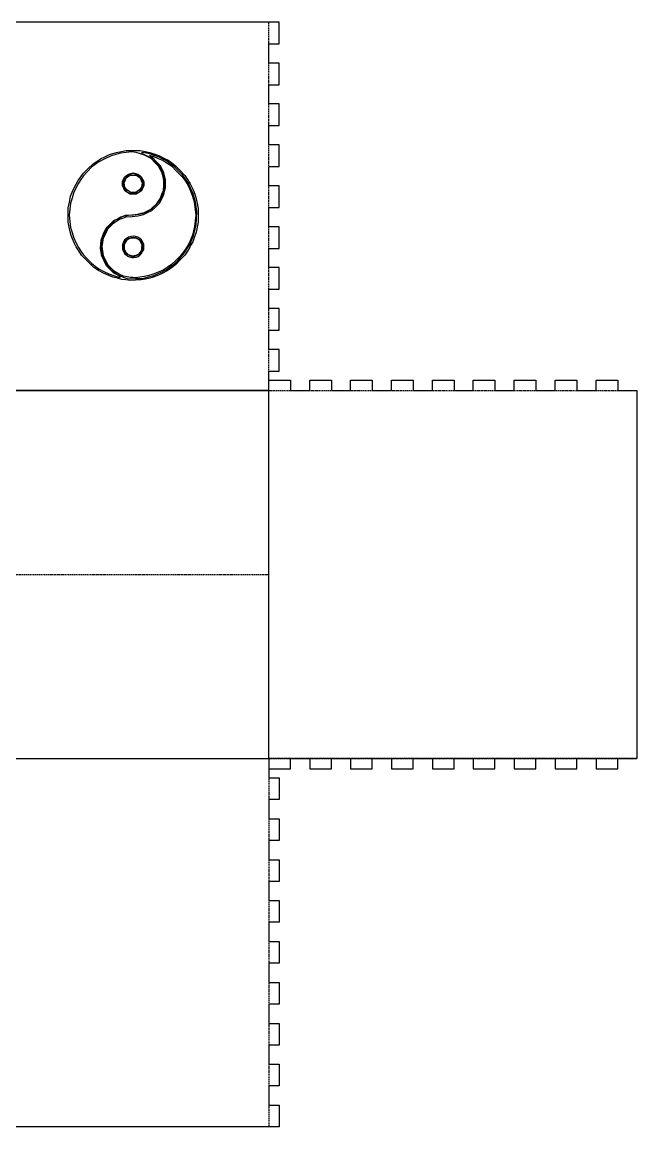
# Model space of a CAD drawing. Header units: millimetres. Extents: x -150 to 450, y -150 to 300.
# Drawn here: x 199.5 to 450, y -150 to 300 of the extents above; entities that cross this region are included whole.
import ezdxf

# ---------------------------------------------------------------- set-up
doc = ezdxf.new("R2010")
doc.units = ezdxf.units.MM
doc.linetypes.add('DASHED', pattern=[0.75, 0.5, -0.25])
doc.layers.get('0').update_dxf_attribs({"linetype": 'CONTINUOUS'})

msp = doc.modelspace()

# ---------------------------------------------------------------- linework, layer by layer
for p, q in [((300, 300), (0, 300)), ((304.2, 300), (300, 300)), ((304.2, 291.17), (304.2, 300)), ((300, 291.17), (304.2, 291.17)), ((300, 283.33), (300, 291.17)), ((304.2, 283.33), (300, 283.33)), ((304.2, 274.5), (304.2, 283.33)), ((300, 274.5), (304.2, 274.5)), ((300, 266.67), (300, 274.5)), ((304.2, 266.67), (300, 266.67)), ((304.2, 257.83), (304.2, 266.67)), ((300, 257.83), (304.2, 257.83)), ((300, 250), (300, 257.83)), ((304.2, 250), (300, 250)), ((304.2, 241.17), (304.2, 250)), ((300, 241.17), (304.2, 241.17)), ((300, 233.33), (300, 241.17)), ((304.2, 233.33), (300, 233.33)), ((304.2, 224.5), (304.2, 233.33)), ((300, 224.5), (304.2, 224.5)), ((300, 216.67), (300, 224.5)), ((304.2, 216.67), (300, 216.67)), ((304.2, 207.83), (304.2, 216.67)), ((300, 207.83), (304.2, 207.83)), ((300, 200), (300, 207.83)), ((304.2, 200), (300, 200)), ((304.2, 191.17), (304.2, 200)), ((300, 191.17), (304.2, 191.17)), ((300, 183.33), (300, 191.17)), ((304.2, 183.33), (300, 183.33)), ((304.2, 174.5), (304.2, 183.33)), ((300, 174.5), (304.2, 174.5)), ((300, 166.67), (300, 174.5)), ((304.2, 166.67), (300, 166.67)), ((304.2, 157.83), (304.2, 166.67)), ((300, 150), (300, 157.83)), ((300, 157.83), (304.2, 157.83)), ((300, 150), (300, 154.2)), ((300, 154.2), (308.83, 154.2)), ((308.83, 154.2), (308.83, 150)), ((316.67, 150), (316.67, 154.2)), ((316.67, 154.2), (325.5, 154.2)), ((325.5, 154.2), (325.5, 150)), ((333.33, 150), (333.33, 154.2)), ((333.33, 154.2), (342.17, 154.2)), ((342.17, 154.2), (342.17, 150)), ((350, 150), (350, 154.2)), ((350, 154.2), (358.83, 154.2)), ((358.83, 154.2), (358.83, 150)), ((366.67, 150), (366.67, 154.2)), ((366.67, 154.2), (375.5, 154.2)), ((375.5, 154.2), (375.5, 150)), ((383.33, 150), (383.33, 154.2)), ((383.33, 154.2), (392.17, 154.2)), ((392.17, 154.2), (392.17, 150)), ((400, 150), (400, 154.2)), ((400, 154.2), (408.83, 154.2)), ((408.83, 154.2), (408.83, 150)), ((416.67, 150), (416.67, 154.2)), ((416.67, 154.2), (425.5, 154.2)), ((425.5, 154.2), (425.5, 150)), ((433.33, 150), (433.33, 154.2)), ((433.33, 154.2), (442.17, 154.2)), ((442.17, 154.2), (442.17, 150)), ((0, 150), (300, 150)), ((300, 0), (300, 150)), ((308.83, 150), (316.67, 150)), ((325.5, 150), (333.33, 150)), ((342.17, 150), (350, 150)), ((358.83, 150), (366.67, 150)), ((375.5, 150), (383.33, 150)), ((392.17, 150), (400, 150)), ((408.83, 150), (416.67, 150)), ((425.5, 150), (433.33, 150)), ((442.17, 150), (450, 150)), ((450, 150), (450, 0)), ((0, 0), (300, 0)), ((300, 0), (300, -4.2)), ((308.83, 0), (316.67, 0)), ((308.83, -4.2), (308.83, 0)), ((316.67, 0), (316.67, -4.2)), ((325.5, -4.2), (325.5, 0)), ((325.5, 0), (333.33, 0)), ((333.33, 0), (333.33, -4.2)), ((342.17, 0), (350, 0)), ((342.17, -4.2), (342.17, 0)), ((350, 0), (350, -4.2)), ((358.83, 0), (366.67, 0)), ((358.83, -4.2), (358.83, 0)), ((366.67, 0), (366.67, -4.2)), ((375.5, -4.2), (375.5, 0)), ((375.5, 0), (383.33, 0)), ((383.33, 0), (383.33, -4.2)), ((392.17, 0), (400, 0)), ((392.17, -4.2), (392.17, 0)), ((400, 0), (400, -4.2)), ((408.83, 0), (416.67, 0)), ((408.83, -4.2), (408.83, 0)), ((416.67, 0), (416.67, -4.2)), ((425.5, -4.2), (425.5, 0)), ((425.5, 0), (433.33, 0)), ((433.33, 0), (433.33, -4.2)), ((442.17, -4.2), (442.17, 0)), ((442.17, 0), (450, 0)), ((300, 0), (300, -7.83)), ((300, -4.2), (308.83, -4.2)), ((316.67, -4.2), (325.5, -4.2)), ((333.33, -4.2), (342.17, -4.2)), ((350, -4.2), (358.83, -4.2)), ((366.67, -4.2), (375.5, -4.2)), ((383.33, -4.2), (392.17, -4.2)), ((400, -4.2), (408.83, -4.2)), ((416.67, -4.2), (425.5, -4.2)), ((433.33, -4.2), (442.17, -4.2)), ((300, -7.83), (304.2, -7.83)), ((304.2, -7.83), (304.2, -16.67)), ((304.2, -16.67), (300, -16.67)), ((300, -16.67), (300, -24.5)), ((300, -24.5), (304.2, -24.5)), ((304.2, -24.5), (304.2, -33.33)), ((300, -33.33), (300, -41.17)), ((304.2, -33.33), (300, -33.33)), ((300, -41.17), (304.2, -41.17)), ((304.2, -41.17), (304.2, -50)), ((304.2, -50), (300, -50)), ((300, -50), (300, -57.83)), ((300, -57.83), (304.2, -57.83)), ((304.2, -57.83), (304.2, -66.67)), ((304.2, -66.67), (300, -66.67)), ((300, -66.67), (300, -74.5)), ((300, -74.5), (304.2, -74.5)), ((304.2, -74.5), (304.2, -83.33)), ((300, -83.33), (300, -91.17)), ((304.2, -83.33), (300, -83.33)), ((300, -91.17), (304.2, -91.17)), ((304.2, -91.17), (304.2, -100)), ((304.2, -100), (300, -100)), ((300, -100), (300, -107.83)), ((300, -107.83), (304.2, -107.83)), ((304.2, -107.83), (304.2, -116.67)), ((304.2, -116.67), (300, -116.67)), ((300, -116.67), (300, -124.5)), ((300, -124.5), (304.2, -124.5)), ((304.2, -124.5), (304.2, -133.33)), ((304.2, -133.33), (300, -133.33)), ((300, -133.33), (300, -141.17)), ((300, -141.17), (304.2, -141.17)), ((304.2, -141.17), (304.2, -150)), ((300, -150), (0, -150)), ((304.2, -150), (300, -150))]:
    msp.add_line(p, q)
at = {"linetype": 'DASHED'}
for p, q in [((300, 150), (300, 300)), ((300, 150), (450, 150)), ((0, 75), (300, 75)), ((0, 75), (300, 75)), ((300, 0), (300, -150)), ((450, 0), (300, 0)), ((300, 0), (450, 0)), ((300, 0), (300, -150))]:
    msp.add_line(p, q, dxfattribs=at)
for points in [[(241.76, 195), (240.05, 195.21), (238.28, 195.65), (236.51, 196.1), (234.56, 196.89), (232.6, 197.69), (230.65, 198.89), (228.71, 200.09), (226.17, 202.58), (223.64, 205.08), (222.54, 206.78), (221.44, 208.47), (220.7, 210.07), (219.96, 211.66), (219.49, 213.11), (219.01, 214.57), (218.64, 216.52), (218.26, 218.47), (218.27, 221.42), (218.27, 224.37), (218.76, 226.7), (219.25, 229.04), (219.94, 230.79), (220.64, 232.54), (221.45, 234.01), (222.26, 235.49), (223.36, 236.98), (224.45, 238.47), (226.45, 240.39), (228.45, 242.3), (229.93, 243.28), (231.41, 244.25), (233.23, 245.13), (235.05, 246.01), (236.51, 246.48), (237.96, 246.94), (239.92, 247.32), (241.87, 247.7), (244.72, 247.7), (247.56, 247.7), (249.56, 247.32), (251.55, 246.93), (253.54, 246.24), (255.52, 245.55), (257.23, 244.63), (258.94, 243.71), (260.43, 242.61), (261.93, 241.52), (263.85, 239.52), (265.77, 237.53), (266.88, 235.83), (268, 234.14), (268.73, 232.54), (269.47, 230.95), (269.95, 229.49), (270.42, 228.04), (270.8, 226.09), (271.17, 224.14), (271.17, 221.3), (271.17, 218.47), (270.79, 216.48), (270.41, 214.49), (269.71, 212.51), (269.01, 210.53), (268.43, 209.39), (267.86, 208.26), (266.81, 206.67), (265.77, 205.08), (263.94, 203.17), (262.12, 201.26), (260.39, 199.97), (258.65, 198.68), (256.52, 197.64), (254.39, 196.6), (252.94, 196.13), (251.49, 195.67), (249.74, 195.34), (248, 195.01), (245.73, 194.9), (243.47, 194.79)], [(239.49, 196.21), (239.49, 196.3), (238.18, 197.04), (236.87, 197.77), (235.37, 199.27), (233.87, 200.77), (232.93, 202.7), (232, 204.63), (231.73, 206.2), (231.46, 207.77), (231.6, 209.51), (231.73, 211.24), (232.27, 212.73), (232.81, 214.21), (233.46, 215.32), (234.1, 216.43), (235.49, 217.79), (236.88, 219.15), (238.28, 219.89), (239.68, 220.63), (240.66, 220.98), (241.65, 221.33), (244.15, 221.55), (246.65, 221.78), (247.99, 222.11), (249.33, 222.45), (250.62, 223.13), (251.91, 223.82), (253.07, 224.83), (254.22, 225.83), (255.05, 227.08), (255.88, 228.33), (256.46, 229.86), (257.04, 231.4), (257.17, 233.44), (257.29, 235.49), (256.91, 236.96), (256.54, 238.44), (255.83, 239.89), (255.12, 241.34), (253.62, 242.86), (252.11, 244.39), (250.75, 245.07), (249.38, 245.75), (247.68, 246.32), (245.97, 246.89), (245.02, 247.05), (244.07, 247.21), (241.84, 246.94), (239.62, 246.68), (237.68, 246.13), (235.73, 245.58), (233.23, 244.34), (230.73, 243.11), (229.24, 241.98), (227.75, 240.85), (226.03, 239.06), (224.31, 237.27), (223.36, 235.86), (222.4, 234.45), (221.39, 232.36), (220.39, 230.27), (219.82, 228.28), (219.25, 226.29), (218.98, 223.8), (218.71, 221.3), (218.98, 218.81), (219.25, 216.32), (219.82, 214.33), (220.39, 212.34), (221.39, 210.25), (222.4, 208.16), (223.36, 206.75), (224.31, 205.34), (226.03, 203.55), (227.75, 201.76), (229.24, 200.64), (230.73, 199.52), (232.77, 198.46), (234.82, 197.4), (236.76, 196.77), (238.69, 196.13), (239.09, 196.13), (239.49, 196.12)], [(250.93, 196.2), (253.16, 196.78), (254.98, 197.56), (256.81, 198.35), (258.06, 199.11), (259.32, 199.86), (261.12, 201.3), (262.93, 202.74), (264.31, 204.36), (265.68, 205.99), (266.8, 207.79), (267.91, 209.58), (268.62, 211.29), (269.33, 212.99), (269.89, 215.16), (270.45, 217.33), (270.58, 220.07), (270.72, 222.81), (270.44, 224.7), (270.16, 226.59), (269.6, 228.54), (269.03, 230.49), (268.15, 232.36), (267.27, 234.23), (266.06, 235.98), (264.85, 237.74), (263.14, 239.46), (261.44, 241.19), (259.73, 242.39), (258.03, 243.58), (256.55, 244.33), (255.07, 245.07), (253.45, 245.65), (251.83, 246.23), (250.15, 246.58), (248.47, 246.93), (248.3, 246.76), (248.13, 246.59), (250.01, 245.71), (251.88, 244.84), (253.61, 243.11), (255.34, 241.39), (256.15, 239.68), (256.96, 237.98), (257.21, 236.78), (257.46, 235.58), (257.46, 234.05), (257.46, 232.52), (257.11, 231.17), (256.76, 229.81), (256.05, 228.34), (255.33, 226.86), (253.72, 225.25), (252.11, 223.64), (250.75, 222.95), (249.38, 222.26), (248.21, 221.92), (247.04, 221.57), (244.91, 221.42), (242.78, 221.27), (241.48, 220.95), (240.18, 220.64), (238.75, 219.92), (237.32, 219.2), (235.6, 217.47), (233.88, 215.75), (233.17, 214.32), (232.46, 212.89), (232.07, 211.16), (231.69, 209.43), (231.82, 207.6), (231.96, 205.76), (232.42, 204.42), (232.89, 203.07), (233.5, 202.03), (234.1, 201), (234.8, 200.12), (235.5, 199.25), (236.87, 198.22), (238.23, 197.19), (239.47, 196.64), (240.7, 196.09), (241.86, 195.76), (243.01, 195.43), (245.86, 195.53), (248.7, 195.63)], [(242.22, 196.24), (240.74, 196.56), (239.05, 197.39), (237.37, 198.22), (235.95, 199.63), (234.53, 201.05), (233.59, 202.95), (232.65, 204.85), (232.39, 206.71), (232.12, 208.56), (232.39, 210.34), (232.66, 212.11), (233.56, 213.94), (234.45, 215.76), (235.56, 216.91), (236.67, 218.07), (237.91, 218.89), (239.14, 219.7), (240.51, 220.18), (241.87, 220.66), (244.26, 220.87), (246.65, 221.07), (247.79, 221.33), (248.93, 221.58), (250.63, 222.4), (252.34, 223.23), (253.94, 224.82), (255.55, 226.41), (256.38, 228.02), (257.22, 229.63), (257.56, 231.09), (257.91, 232.54), (257.91, 234.13), (257.91, 235.71), (257.56, 237.18), (257.21, 238.64), (256.48, 240.12), (255.75, 241.61), (254.16, 243.22), (252.57, 244.83), (252, 245.22), (251.43, 245.61), (252.14, 245.49), (252.84, 245.38), (254.89, 244.5), (256.93, 243.62), (258.62, 242.52), (260.3, 241.42), (262.59, 239.13), (264.88, 236.85), (265.99, 235.17), (267.09, 233.49), (267.95, 231.5), (268.81, 229.51), (269.28, 227.7), (269.74, 225.9), (270, 223.6), (270.26, 221.3), (270, 219.01), (269.74, 216.71), (269.29, 214.97), (268.85, 213.24), (268.18, 211.61), (267.5, 209.98), (266.68, 208.58), (265.85, 207.17), (264.87, 205.9), (263.89, 204.63), (262.09, 202.92), (260.3, 201.22), (258.62, 200.1), (256.93, 198.99), (254.94, 198.13), (252.94, 197.27), (251.16, 196.82), (249.38, 196.37), (247.45, 196.13), (245.53, 195.89), (244.61, 195.91), (243.69, 195.93)], [(242.41, 230.58), (241.37, 231.24), (240.88, 232.24), (240.4, 233.25), (240.4, 234.14), (240.4, 235.03), (240.83, 235.97), (241.26, 236.9), (242.02, 237.48), (242.78, 238.05), (243.75, 238.31), (244.72, 238.57), (245.68, 238.31), (246.65, 238.05), (247.41, 237.48), (248.18, 236.9), (248.6, 235.97), (249.03, 235.03), (249.03, 234.14), (249.04, 233.25), (248.55, 232.24), (248.06, 231.24), (247.03, 230.58), (245.99, 229.93), (244.72, 229.93), (243.44, 229.93)], [(246.68, 230.59), (247.39, 231.02), (248.02, 231.84), (248.64, 232.65), (248.75, 233.65), (248.87, 234.64), (248.6, 235.44), (248.33, 236.25), (247.45, 237.05), (246.56, 237.84), (245.64, 238.09), (244.72, 238.34), (243.79, 238.09), (242.87, 237.84), (241.99, 237.05), (241.1, 236.25), (240.84, 235.44), (240.57, 234.64), (240.68, 233.65), (240.79, 232.65), (241.42, 231.84), (242.04, 231.02), (242.75, 230.59), (243.47, 230.16), (244.72, 230.16), (245.97, 230.16)], [(242.9, 231.12), (242.14, 231.63), (241.72, 232.2), (241.29, 232.77), (241.16, 233.62), (241.02, 234.47), (241.41, 235.5), (241.81, 236.53), (242.69, 237.11), (243.57, 237.69), (244.72, 237.69), (245.87, 237.69), (246.75, 237.11), (247.63, 236.53), (248.02, 235.5), (248.42, 234.47), (248.28, 233.62), (248.14, 232.77), (247.72, 232.2), (247.29, 231.63), (246.54, 231.12), (245.79, 230.61), (244.72, 230.61), (243.65, 230.61)], [(245.9, 204.3), (246.75, 204.53), (247.45, 205.12), (248.15, 205.7), (248.6, 206.57), (249.04, 207.44), (249.04, 208.42), (249.03, 209.39), (248.61, 210.33), (248.18, 211.26), (247.41, 211.84), (246.64, 212.43), (245.68, 212.64), (244.72, 212.86), (243.76, 212.64), (242.79, 212.43), (242.02, 211.84), (241.26, 211.26), (240.83, 210.33), (240.41, 209.39), (240.4, 208.42), (240.4, 207.44), (240.83, 206.6), (241.26, 205.76), (241.83, 205.23), (242.4, 204.7), (243.28, 204.39), (244.15, 204.08), (244.6, 204.07), (245.06, 204.06)], [(243.23, 204.94), (242.31, 205.36), (241.7, 206.08), (241.1, 206.8), (240.95, 207.6), (240.79, 208.4), (240.93, 209.23), (241.07, 210.06), (241.48, 210.62), (241.9, 211.18), (242.47, 211.6), (243.05, 212.03), (243.88, 212.22), (244.72, 212.41), (245.55, 212.22), (246.39, 212.03), (246.96, 211.6), (247.53, 211.18), (247.95, 210.62), (248.37, 210.06), (248.5, 209.23), (248.64, 208.4), (248.49, 207.6), (248.34, 206.8), (247.73, 206.08), (247.13, 205.36), (246.21, 204.94), (245.29, 204.52), (244.72, 204.52), (244.15, 204.52)], [(246.57, 205.32), (247.18, 205.64), (247.69, 206.35), (248.2, 207.07), (248.31, 208.13), (248.41, 209.2), (247.93, 210.12), (247.46, 211.05), (246.65, 211.55), (245.83, 212.05), (244.72, 212.05), (243.61, 212.05), (242.79, 211.55), (241.97, 211.05), (241.53, 210.17), (241.08, 209.3), (241.08, 208.47), (241.08, 207.64), (241.44, 206.89), (241.79, 206.14), (242.22, 205.76), (242.64, 205.38), (243.51, 205.06), (244.38, 204.74), (245.16, 204.88), (245.95, 205.01)], [(0, 0), (300, 0), (300, 150), (0, 150)]]:
    msp.add_lwpolyline(points, close=True)

doc.saveas('drawing.dxf')
